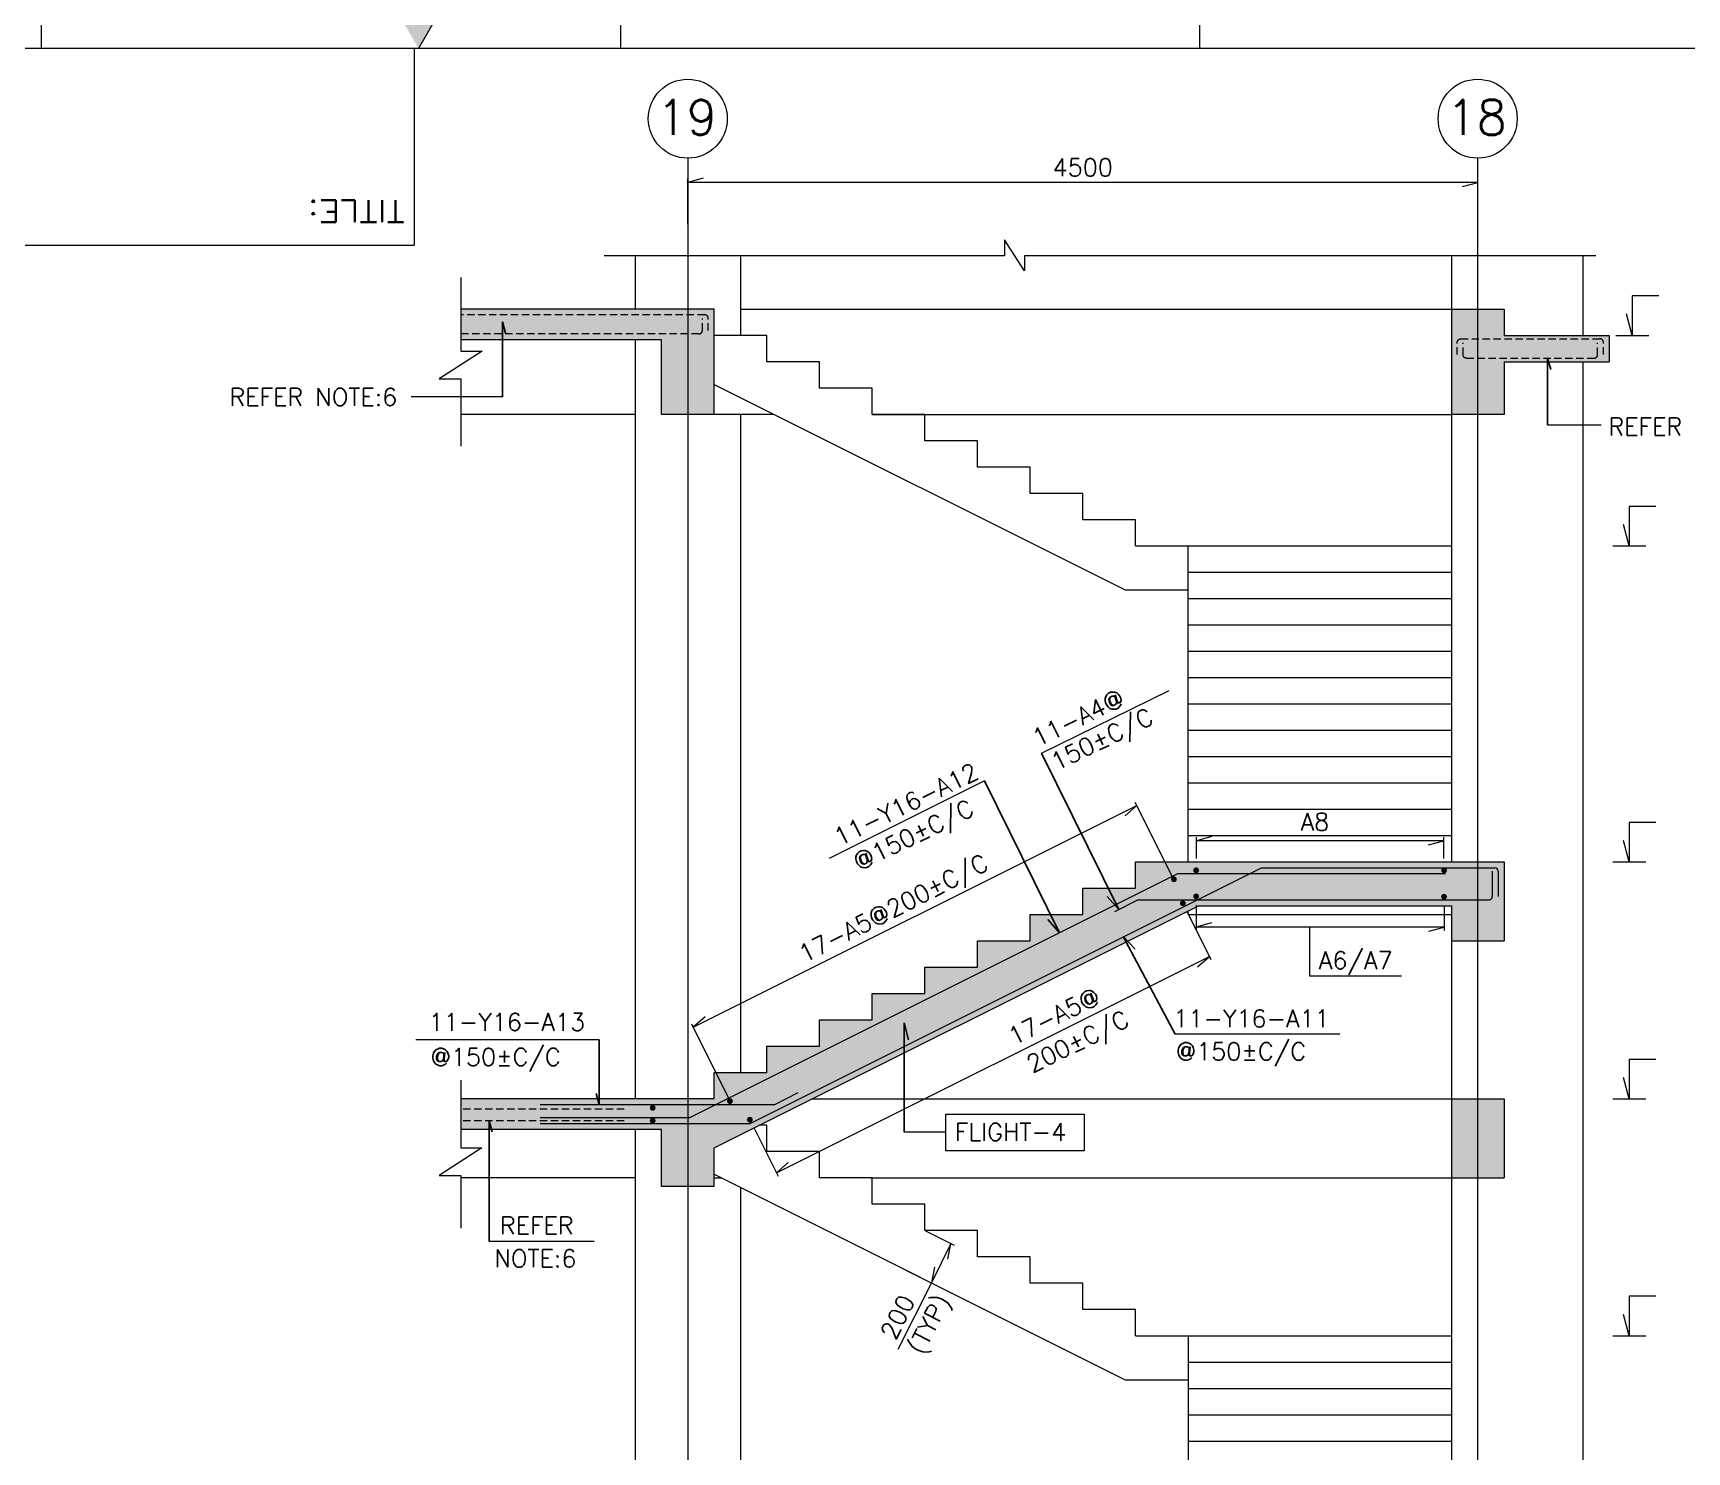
# Model space of a CAD drawing. Header units: millimetres. Extents: x 340192 to 549303, y -616317 to -538642.
# Drawn here: x 503260 to 517393, y -584511 to -572386 of the extents above; entities that cross this region are included whole.
import ezdxf
from ezdxf.enums import TextEntityAlignment as Align
from ezdxf.lldxf.tags import DXFTag

# ---------------------------------------------------------------- set-up
doc = ezdxf.new("R2010")
doc.units = ezdxf.units.MM
doc.header["$LTSCALE"] = 250
doc.header["$MEASUREMENT"] = 0
doc.linetypes.add('( Hidden )', pattern=[0.375, 0.25, -0.125])
doc.layers.get('DEFPOINTS').update_dxf_attribs({"lineweight": 0})
for name, color, linetype, lineweight in [('CV-CB-CIVIL', 70, 'Continuous', 0), ('CV-CB-DIM', 2, 'Continuous', 0), ('CV-CB-GRID', 8, 'CENTER', 5), ('CV-CB-GRID TXT', 6, 'Continuous', 0), ('CV-CB-HATCH', 2, 'Continuous', 0), ('CV-CB-LINE', 2, 'Continuous', 0), ('CV-CB-REINFORCEMENT', 6, 'Continuous', 0), ('CV-CB-SHADE', 25, 'Continuous', 0), ('CV-CB-TEXT', 3, 'Continuous', 0), ('LOGO_1', 7, 'Continuous', 0), ('SECTION', 6, 'Continuous', 0)]:
    doc.layers.add(name, color=color, linetype=linetype, lineweight=lineweight)
doc.styles.add('ROMANS', font='romans.shx')
doc.styles.add('SIMPLEX', font='romans.shx')
tags = doc.linetypes.add('CENTER', pattern=[2, 1.25, -0.25, 0.25, -0.25]).pattern_tags.tags
tags[10:11] = [DXFTag(74, 4), DXFTag(75, 0), DXFTag(340, '0'), DXFTag(46, 1.0), DXFTag(50, 0.0), DXFTag(44, 0.0), DXFTag(45, 0.0)]
tags[8:9] = [DXFTag(74, 4), DXFTag(75, 0), DXFTag(340, '0'), DXFTag(46, 1.0), DXFTag(50, 0.0), DXFTag(44, 0.0), DXFTag(45, 0.0)]
tags[6:7] = [DXFTag(74, 4), DXFTag(75, 0), DXFTag(340, '0'), DXFTag(46, 1.0), DXFTag(50, 0.0), DXFTag(44, 0.0), DXFTag(45, 0.0)]
tags[4:5] = [DXFTag(74, 4), DXFTag(75, 0), DXFTag(340, '0'), DXFTag(46, 1.0), DXFTag(50, 0.0), DXFTag(44, 0.0), DXFTag(45, 0.0)]
doc.dimstyles.new('1.5', dxfattribs={"dimtxt": 150, "dimasz": 0.00045, "dimexe": 30, "dimexo": 7.5, "dimgap": 52.5, "dimtad": 1, "dimdec": 0, "dimlfac": 0.666667, "dimzin": 0, "dimdsep": 46, "dimtxsty": 'ROMANS', "dimblk": 'TICK', "dimcen": 0.09, "dimclrd": 2, "dimclre": 2, "dimclrt": 3, "dimadec": 0, "dimazin": 0, "dimtfac": 1, "dimtdec": 0, "dimtofl": 0, "dimtmove": 0, "dimatfit": 3, "dimfxl": 1, "dimtolj": 1, "dimtzin": 0, "dimlwd": -1, "dimlwe": -1, "dimarcsym": 1})
doc.dimstyles.new('CIVIL', dxfattribs={"dimtxt": 1, "dimasz": 0.0005, "dimexe": 50, "dimexo": 0, "dimgap": 50, "dimtad": 1, "dimdec": 0, "dimlfac": 0.001, "dimzin": 0, "dimdsep": 46, "dimtxsty": 'ROMANS', "dimblk": 'TICK', "dimcen": 0.09, "dimclrd": 2, "dimclre": 2, "dimclrt": 3, "dimadec": 0, "dimazin": 0, "dimtfac": 1, "dimtdec": 0, "dimtofl": 0, "dimtmove": 0, "dimatfit": 3, "dimldrblk": 'TICK', "dimfxl": 1, "dimfrac": 2, "dimtolj": 1, "dimtzin": 0, "dimarcsym": 0})

# ---------------------------------------------------------------- blocks, each defined once
blk = doc.blocks.new('TATA A1')
at = {"layer": 'LOGO_1', "ltscale": 0.023622, "extrusion": (0, 0, -1)}
blk.add_hatch(color=25, dxfattribs=at).paths.add_polyline_path([(-20325000, 43800000), (-20475000, 44062500), (-20175000, 44062500)])
at = {"layer": 'LOGO_1', "color": 2, "linetype": 'Continuous', "ltscale": 0.023622}
for p, q in [((17100000, 44550000), (17100000, 43800000)), ((22050000, 44550000), (22050000, 43800000)), ((27000000, 44550000), (27000000, 43800000))]:
    blk.add_line(p, q, dxfattribs=at)
at = {"layer": 'LOGO_1', "color": 25, "ltscale": 0.023622}
blk.add_line((20475000, 44062500), (20325000, 43800000), dxfattribs=at)
at = {"layer": 'LOGO_1', "color": 6, "linetype": 'Continuous', "ltscale": 0.023622}
for p, q in [((62325000, 43800000), (2250000, 43800000)), ((20289104, 43800000), (20289104, 42119100)), ((2250000, 42119100), (20289104, 42119100))]:
    blk.add_line(p, q, dxfattribs=at)
at = {"layer": 'LOGO_1', "color": 3, "linetype": 'Continuous', "style": 'SIMPLEX', "width": 1.2}
blk.add_text('TITLE:', height=187500, rotation=180, dxfattribs=at).set_placement((19791968, 42502184), align=Align.CENTER)
blk = doc.blocks.new('TICK')
at = {"color": 3}
blk.add_line((-289777.747, -77645.713), (0, 0), dxfattribs=at)
blk = doc.blocks.new('*D93')
at = {"layer": 'CV-CB-DIM', "color": 2, "transparency": 16777216}
for p, q in [((513118, -579890), (513325, -580304)), ((509612, -582127), (513312, -580277)), ((509419, -581739), (509626, -582154))]:
    blk.add_line(p, q, dxfattribs=at)
at = {"layer": 'DEFPOINTS', "color": 0, "transparency": 16777216}
for p in [(513085, -579823, 465066), (513312, -580277), (509385, -581672)]:
    blk.add_point(p, dxfattribs=at)
at = {"layer": 'CV-CB-DIM', "color": 2, "transparency": 16777216, "xscale": 0.00045, "yscale": 0.00045, "zscale": 0.00045}
for p, rotation in [((513312, -580277), 26.565051177103), ((509612, -582127), 206.565051177103)]:
    blk.add_blockref('TICK', p, dxfattribs=dict(at, rotation=rotation))
blk = doc.blocks.new('*D94')
at = {"layer": 'CV-CB-DIM', "color": 2, "transparency": 16777216}
for p, q in [((513199, -579839), (513199, -580056)), ((515318, -579842), (515318, -580056)), ((515318, -580026), (513199, -580026))]:
    blk.add_line(p, q, dxfattribs=at)
at = {"layer": 'DEFPOINTS', "color": 0, "transparency": 16777216}
for p in [(513199, -579764, -465066), (515318, -579767), (513199, -580026)]:
    blk.add_point(p, dxfattribs=at)
at = {"layer": 'CV-CB-DIM', "color": 2, "transparency": 16777216, "xscale": 0.00045, "yscale": 0.00045, "zscale": 0.00045, "rotation": 180}
blk.add_blockref('TICK', (513199, -580026), dxfattribs=at)
at = {"layer": 'CV-CB-DIM', "color": 2, "transparency": 16777216, "xscale": 0.00045, "yscale": 0.00045, "zscale": 0.00045}
blk.add_blockref('TICK', (515318, -580026), dxfattribs=at)
blk = doc.blocks.new('*D109')
at = {"layer": 'CV-CB-HATCH', "color": 2, "transparency": 16777216}
for p, q in [((508855, -574019), (508855, -573632)), ((515605, -573662), (508855, -573662)), ((515605, -574019), (515605, -573632))]:
    blk.add_line(p, q, dxfattribs=at)
at = {"layer": 'DEFPOINTS', "color": 0, "transparency": 16777216}
for p in [(508855, -573662), (508855, -574027), (515605, -574027)]:
    blk.add_point(p, dxfattribs=at)
at = {"layer": 'CV-CB-HATCH', "color": 2, "transparency": 16777216, "xscale": 0.0004500000000000001, "yscale": 0.0004500000000000001, "zscale": 0.0004500000000000001, "rotation": 180}
blk.add_blockref('TICK', (508855, -573662), dxfattribs=at)
at = {"layer": 'CV-CB-HATCH', "color": 2, "transparency": 16777216, "xscale": 0.0004500000000000001, "yscale": 0.0004500000000000001, "zscale": 0.0004500000000000001}
blk.add_blockref('TICK', (515605, -573662), dxfattribs=at)
at = {"layer": 'CV-CB-HATCH', "color": 3, "transparency": 16777216, "insert": (512230, -573534), "char_height": 150, "attachment_point": 5, "style": 'ROMANS'}
blk.add_mtext('\\A1;4500', dxfattribs=at)
blk = doc.blocks.new('*D126')
at = {"layer": 'CV-CB-REINFORCEMENT', "color": 2, "transparency": 16777216}
for p, q in [((508901, -580882), (512693, -578986)), ((512994, -579590), (512679, -578960)), ((509202, -581484), (508888, -580855))]:
    blk.add_line(p, q, dxfattribs=at)
at = {"layer": 'DEFPOINTS', "color": 0, "transparency": 16777216}
for p in [(512693, -578986), (512998, -579596, -465066), (509205, -581491)]:
    blk.add_point(p, dxfattribs=at)
at = {"layer": 'CV-CB-REINFORCEMENT', "color": 2, "transparency": 16777216, "xscale": 0.00045, "yscale": 0.00045, "zscale": 0.00045}
for p, rotation in [((512693, -578986), 26.565051177103), ((508901, -580882), 206.565051177103)]:
    blk.add_blockref('TICK', p, dxfattribs=dict(at, rotation=rotation))
blk = doc.blocks.new('*D133')
at = {"layer": 'CV-CB-REINFORCEMENT', "color": 2, "transparency": 16777216}
for p, q in [((513202, -579441), (513202, -579258)), ((515315, -579288), (513202, -579288)), ((515315, -579441), (515315, -579258))]:
    blk.add_line(p, q, dxfattribs=at)
at = {"layer": 'DEFPOINTS', "color": 0, "transparency": 16777216}
for p in [(513202, -579288), (513202, -579516, -1342193), (515315, -579516)]:
    blk.add_point(p, dxfattribs=at)
at = {"layer": 'CV-CB-REINFORCEMENT', "color": 2, "transparency": 16777216, "xscale": 0.00045, "yscale": 0.00045, "zscale": 0.00045, "rotation": 180}
blk.add_blockref('TICK', (513202, -579288), dxfattribs=at)
at = {"layer": 'CV-CB-REINFORCEMENT', "color": 2, "transparency": 16777216, "xscale": 0.00045, "yscale": 0.00045, "zscale": 0.00045}
blk.add_blockref('TICK', (515315, -579288), dxfattribs=at)
blk = doc.blocks.new('*D143')
at = {"layer": 'CV-CB-CIVIL', "color": 2, "transparency": 16777216}
for p, q in [((510886, -582623), (511130, -582744)), ((511103, -582731), (510936, -583066)), ((510719, -582958), (510962, -583080)), ((510936, -583066), (510651, -583635))]:
    blk.add_line(p, q, dxfattribs=at)
at = {"layer": 'DEFPOINTS', "color": 0, "transparency": 16777216}
for p in [(510880, -582619), (510712, -582955, 0), (510936, -583066)]:
    blk.add_point(p, dxfattribs=at)
at = {"layer": 'CV-CB-CIVIL', "color": 2, "transparency": 16777216, "xscale": 0.00045, "yscale": 0.00045, "zscale": 0.00045}
for p, rotation in [((511103, -582731), 63.43494882292837), ((510936, -583066), 243.4349488229284)]:
    blk.add_blockref('TICK', p, dxfattribs=dict(at, rotation=rotation))
at = {"layer": 'CV-CB-CIVIL', "color": 3, "transparency": 16777216, "insert": (510647, -583358), "char_height": 150, "attachment_point": 5, "rotation": 63.4349, "style": 'ROMANS'}
blk.add_mtext('\\A1;200', dxfattribs=at)

msp = doc.modelspace()

# ---------------------------------------------------------------- hatches: boundary and pattern name
at = {"layer": 'CV-CB-REINFORCEMENT', "extrusion": (0, 0, -1)}
h = msp.add_hatch(color=256, dxfattribs=at)
edge = h.paths.add_edge_path()
edge.add_arc((-513009.08, -579617.26), 25, 0, 360)
h = msp.add_hatch(color=256, dxfattribs=at)
edge = h.paths.add_edge_path()
edge.add_arc((-513198.87, -579541.11), 25, 0, 360)
h = msp.add_hatch(color=256, dxfattribs=at)
edge = h.paths.add_edge_path()
edge.add_arc((-515317.53, -579541.11), 25, 0, 360)
h = msp.add_hatch(color=256, dxfattribs=at)
edge = h.paths.add_edge_path()
edge.add_arc((-513198.87, -579763.96), 25, 0, 360)
h = msp.add_hatch(color=256, dxfattribs=at)
edge = h.paths.add_edge_path()
edge.add_arc((-513084.92, -579822.62), 25, 0, 360)
h = msp.add_hatch(color=256, dxfattribs=at)
edge = h.paths.add_edge_path()
edge.add_arc((-515317.53, -579767.2), 25, 0, 360)
h = msp.add_hatch(color=256, dxfattribs=at)
edge = h.paths.add_edge_path()
edge.add_arc((-508554.78, -581570.85), 25, 0, 360)
h = msp.add_hatch(color=256, dxfattribs=at)
edge = h.paths.add_edge_path()
edge.add_arc((-509215.1, -581513.11), 25, 0, 360)
h = msp.add_hatch(color=256, dxfattribs=at)
edge = h.paths.add_edge_path()
edge.add_arc((-508554.78, -581680.29), 25, 0, 360)
h = msp.add_hatch(color=256, dxfattribs=at)
edge = h.paths.add_edge_path()
edge.add_arc((-509385.07, -581672.4), 25, 0, 360)
at = {"layer": 'CV-CB-SHADE', "ltscale": 1.5, "extrusion": (1.03306e-12, 2.48546e-22, -1)}
msp.add_hatch(color=256, dxfattribs=at).paths.add_polyline_path([(-509079.78, -575644.28), (-509079.78, -574744.28), (-506916.14, -574744.28), (-506916.14, -575006.61), (-508629.78, -575006.61), (-508629.78, -575644.28)])
at = {"layer": 'CV-CB-SHADE', "ltscale": 1.5, "extrusion": (0, 0, -1)}
msp.add_hatch(color=256, dxfattribs=at).paths.add_polyline_path([(-515829.78, -575644.28), (-515829.78, -575194.28), (-516729.78, -575194.28), (-516729.78, -574969.28), (-515829.78, -574969.28), (-515829.78, -574744.28), (-515379.78, -574744.28), (-515379.78, -575644.28)])
at = {"layer": 'CV-CB-SHADE', "ltscale": 1.5, "extrusion": (-3.4719e-13, 1.51574e-12, -1)}
msp.add_hatch(color=256, dxfattribs=at).paths.add_polyline_path([(-509079.78, -582244.28), (-509079.78, -581913.54), (-513218.31, -579844.28), (-515379.78, -579844.28), (-515379.78, -580144.28), (-515829.78, -580144.28), (-515829.78, -579469.28), (-512679.78, -579469.28), (-512679.78, -579694.28), (-512229.78, -579694.28), (-512229.78, -579919.28), (-511779.78, -579919.28), (-511779.78, -580144.28), (-511329.78, -580144.28), (-511329.78, -580369.28), (-510879.78, -580369.28), (-510879.78, -580594.28), (-510429.78, -580594.28), (-510429.78, -580819.28), (-509979.78, -580819.28), (-509979.78, -581044.28), (-509529.78, -581044.28), (-509529.78, -581269.28), (-509079.78, -581269.28), (-509079.78, -581494.28), (-506916.14, -581494.28), (-506916.14, -581756.78), (-508629.78, -581756.78), (-508629.78, -582244.28)])
at = {"layer": 'CV-CB-SHADE', "ltscale": 1.5}
msp.add_hatch(color=256, dxfattribs=at).paths.add_polyline_path([(515379.78, -582169.28), (515379.78, -581494.28), (515829.78, -581494.28), (515829.78, -582169.28)])

# ---------------------------------------------------------------- linework, layer by layer
at = {"layer": 'CV-CB-CIVIL', "ltscale": 1.5}
for p, q in [((508404.78, -574288.29, -1860265.17), (508404.78, -574744.28, -1860265.17)), ((509304.78, -574288.29, -1860265.17), (509304.78, -574969.28, -1860265.17)), ((515379.78, -574288.29, -1860265.17), (515379.78, -579469.28, -1860265.17)), ((516504.78, -574288.29, -1860265.17), (516504.78, -574969.28, -1860265.17)), ((509079.78, -574744.28, -1860265.17), (506916.14, -574744.28, -1860265.17)), ((509304.78, -574744.28, -1860265.17), (515379.78, -574744.28, -1860265.17)), ((515379.78, -574744.28, -1928939.11), (515829.78, -574744.28, -1928939.11)), ((515829.78, -574744.28, -1725472.61), (515829.78, -574969.28, -1717167.85)), ((508629.78, -575006.78, -1860265.17), (506916.14, -575006.78, -1860265.17)), ((508404.78, -575006.61, -1860265.17), (508404.78, -581494.28, -1860265.17)), ((515829.78, -574969.28, -1928939.11), (516729.78, -574969.28, -1928939.11)), ((516729.78, -574969.28, -1928939.11), (516729.78, -575194.28, -1928939.11)), ((515829.78, -575194.28, -1928939.11), (516729.78, -575194.28, -1928939.11)), ((515829.78, -575194.28, -1860265.17), (515829.78, -575644.28, -1860265.17)), ((516504.78, -575194.28, -1860265.17), (516504.78, -590112.39, -1860265.17)), ((509079.78, -575388.54, -1860265.17), (512591.26, -577144.28, -1860265.17)), ((508404.78, -575644.28, -1860265.17), (506916.14, -575644.28, -1860265.17)), ((509591.26, -575644.28, -1860265.17), (508629.78, -575644.28, -1860265.17)), ((509304.78, -575644.28, -1860265.17), (509304.78, -581269.28, -1860265.17)), ((510429.78, -575644.28, -1860265.17), (515379.78, -575644.28, -1860265.17)), ((515829.78, -575644.28, -1928939.11), (515379.78, -575644.28, -1928939.11)), ((512679.78, -576769.28, -1860265.17), (515379.78, -576769.28, -1860265.17)), ((513126.91, -576769.28, -1860265.17), (513126.91, -579469.28, -1860265.17)), ((513126.91, -576994.28, -1860265.17), (515379.78, -576994.28, -1860265.17)), ((512591.26, -577144.28, -1860265.17), (513129.78, -577144.28, -1860265.17)), ((513126.91, -577219.28, -1860265.17), (515379.78, -577219.28, -1860265.17)), ((513126.91, -577444.28, -1860265.17), (515379.78, -577444.28, -1860265.17)), ((513126.91, -577669.28, -1860265.17), (515379.78, -577669.28, -1860265.17)), ((513126.91, -577894.28, -1860265.17), (515379.78, -577894.28, -1860265.17)), ((513126.91, -578119.28, -1860265.17), (515379.78, -578119.28, -1860265.17)), ((513126.91, -578344.28, -1860265.17), (515379.78, -578344.28, -1860265.17)), ((513126.91, -578569.28, -1860265.17), (515379.78, -578569.28, -1860265.17)), ((513126.91, -578794.28, -1860265.17), (515379.78, -578794.28, -1860265.17)), ((513126.91, -579019.28, -1860265.17), (515379.78, -579019.28, -1860265.17)), ((513126.91, -579244.28, -1860265.17), (515379.78, -579244.28, -1860265.17)), ((512679.78, -579469.28, -1860265.17), (515829.78, -579469.28, -1860265.17)), ((515829.78, -579469.28, -1860265.17), (515829.78, -580144.28, -1860265.17)), ((509079.78, -581913.54, -1860265.17), (513218.31, -579844.28, -1860265.17)), ((513218.31, -579844.28, -1860265.17), (515379.78, -579844.28, -1860265.17)), ((515379.78, -579844.28, -1860265.17), (515379.78, -586219.28, -1860265.17)), ((513129.78, -579919.28, -1860265.17), (513129.78, -579888.54, -1860265.17)), ((513129.78, -579919.28, -1860265.17), (515379.78, -579919.28, -1860265.17)), ((515379.78, -580144.28, -1860265.17), (515829.78, -580144.28, -1860265.17)), ((509079.78, -581494.28, -1860265.17), (506916.14, -581494.28, -1860265.17)), ((509918.31, -581494.28, -1860265.17), (515829.78, -581494.28, -1860265.17)), ((515829.78, -581494.28, -1860265.17), (515829.78, -582169.28, -1860265.17)), ((508629.78, -581756.78, -1860265.17), (506915.31, -581756.78, -1860265.17)), ((508404.78, -581756.78, -1860265.17), (508404.78, -588244.28, -1860265.17)), ((509079.78, -582138.54, -1860265.17), (512591.26, -583894.28, -1860265.17)), ((508404.78, -582169.28, -1860265.17), (506916.14, -582169.28, -1860265.17)), ((509079.78, -582244.28, -1860265.17), (508629.78, -582244.28, -1860265.17)), ((509079.78, -582169.28, -1860265.17), (509141.26, -582169.28, -1860265.17)), ((509304.78, -582251.04, -1860265.17), (509304.78, -588019.28, -1860265.17)), ((510415.54, -582169.28, -1860265.17), (515379.78, -582169.28, -1860265.17)), ((515379.78, -582169.28, -1860265.17), (515829.78, -582169.28, -1860265.17)), ((512679.78, -583519.28, -1860265.17), (515379.78, -583519.28, -1860265.17)), ((513129.78, -583519.28, -1860265.17), (513129.78, -586219.28, -1860265.17)), ((513129.78, -583744.28, -1860265.17), (515379.78, -583744.28, -1860265.17)), ((512591.26, -583894.28, -1860265.17), (513129.78, -583894.28, -1860265.17)), ((513129.78, -583969.28, -1860265.17), (515379.78, -583969.28, -1860265.17)), ((513129.78, -584194.28, -1860265.17), (515379.78, -584194.28, -1860265.17)), ((513129.78, -584419.28, -1860265.17), (515379.78, -584419.28, -1860265.17))]:
    msp.add_line(p, q, dxfattribs=at)
at = {"layer": 'CV-CB-CIVIL'}
for p, q in [((509079.78, -575644.28, -1860265.17), (509079.78, -574744.28, -1860265.17)), ((508629.78, -575644.28, -1860265.17), (508629.78, -575006.61, -1860265.17)), ((508629.78, -582244.28, -1860265.17), (508629.78, -581756.78, -1860265.17)), ((509079.78, -582138.54, -1860265.17), (509079.78, -581913.54, -1860265.17)), ((509079.78, -582244.28, -1860265.17), (509079.78, -582138.54, -1860265.17))]:
    msp.add_line(p, q, dxfattribs=at)
at = {"layer": 'CV-CB-CIVIL', "color": 2, "ltscale": 0.632812}
for p, q in [((507096.64, -575103, -1860265.17), (506729.78, -575339.43, -1860265.17)), ((506916.14, -575103, -1860265.17), (507096.64, -575103, -1860265.17)), ((506729.78, -575339.43, -1860265.17), (506916.14, -575339.43, -1860265.17)), ((507095.81, -581913.79, -1860265.17), (506728.95, -582150.22, -1860265.17)), ((506915.31, -581913.79, -1860265.17), (507095.81, -581913.79, -1860265.17)), ((506728.95, -582150.22, -1860265.17), (506915.31, -582150.22, -1860265.17))]:
    msp.add_line(p, q, dxfattribs=at)
at = {"layer": 'CV-CB-CIVIL', "color": 2, "ltscale": 0.632812, "elevation": -1860265.17, "flags": 128}
for points in [[(506916.14, -574475.14), (506916.14, -575103)], [(506916.14, -575339.43), (506916.14, -575914.95)], [(506915.31, -581334.7), (506915.31, -581913.79)], [(506915.31, -582150.22), (506915.31, -582598.51)]]:
    msp.add_lwpolyline(points, dxfattribs=at)
at = {"layer": 'CV-CB-CIVIL', "ltscale": 1.5, "flags": 128}
for points, elevation in [([(512679.78, -576769.28), (512679.78, -576544.28), (512229.78, -576544.28), (512229.78, -576319.28), (511779.78, -576319.28), (511779.78, -576094.28), (511329.78, -576094.28), (511329.78, -575869.28), (510879.78, -575869.28), (510879.78, -575644.28), (510429.78, -575644.28), (510429.78, -575419.28), (509979.78, -575419.28), (509979.78, -575194.28), (509529.78, -575194.28), (509529.78, -574969.28), (509079.78, -574969.28), (509079.78, -574744.28)], -1860265.17), ([(509079.78, -581494.28), (509079.78, -581269.28), (509529.78, -581269.28), (509529.78, -581044.28), (509979.78, -581044.28), (509979.78, -580819.28), (510429.78, -580819.28), (510429.78, -580594.28), (510879.78, -580594.28), (510879.78, -580369.28), (511329.78, -580369.28), (511329.78, -580144.28), (511779.78, -580144.28), (511779.78, -579919.28), (512229.78, -579919.28), (512229.78, -579694.28), (512679.78, -579694.28), (512679.78, -579469.28)], -1860265.17), ([(509079.78, -581494.28), (509079.78, -581269.28), (509529.78, -581269.28), (509529.78, -581044.28), (509979.78, -581044.28), (509979.78, -580819.28), (510429.78, -580819.28), (510429.78, -580594.28), (510879.78, -580594.28), (510879.78, -580369.28), (511329.78, -580369.28), (511329.78, -580144.28), (511779.78, -580144.28), (511779.78, -579919.28), (512229.78, -579919.28), (512229.78, -579694.28), (512679.78, -579694.28), (512679.78, -579469.28)], -1395198.88), ([(512679.78, -583519.28), (512679.78, -583294.28), (512229.78, -583294.28), (512229.78, -583069.28), (511779.78, -583069.28), (511779.78, -582844.28), (511329.78, -582844.28), (511329.78, -582619.28), (510879.78, -582619.28), (510879.78, -582394.28), (510429.78, -582394.28), (510429.78, -582169.28), (509979.78, -582169.28), (509979.78, -581944.28), (509529.78, -581944.28), (509529.78, -581719.28), (509468.31, -581719.28)], -1860265.17)]:
    msp.add_lwpolyline(points, dxfattribs=dict(at, elevation=elevation))
at = {"layer": 'CV-CB-DIM', "color": 2, "ltscale": 1}
for p, q in [((507271.56, -575493.91, -523198.29), (506489.84, -575493.72, -523198.29)), ((516202.68, -575732.79, -523198.29), (516660.23, -575732.79, -523198.29)), ((508098.6, -580990.45, -1860265.17), (506531.79, -580990.45, -1860265.17))]:
    msp.add_line(p, q, dxfattribs=at)
at = {"layer": 'CV-CB-DIM', "color": 2}
for p, q in [((511877.12, -578538.69, -1395198.88), (512969.02, -578004.96, -1395198.88)), ((511389.5, -578777.05, -1395198.88), (510062.2, -579440.7, -1395198.88))]:
    msp.add_line(p, q, dxfattribs=at)
at = {"layer": 'CV-CB-DIM'}
msp.add_line((508055.6, -582712.57, -1860265.17), (507157.49, -582712.57, -1860265.17), dxfattribs=at)
at = {"layer": 'CV-CB-GRID', "ltscale": 1.5}
for p, q in [((508854.78, -573455.08, -1860265.17), (508854.78, -590312.39, -1860265.17)), ((515604.78, -590312.39, -1860265.17), (515604.78, -573455.08, -1860265.17))]:
    msp.add_line(p, q, dxfattribs=at)
at = {"layer": 'CV-CB-GRID TXT', "color": 6, "ltscale": 0.001125}
for centre in [(508854.78, -573117.58, -1860265.17), (515604.78, -573117.58, -1860265.17)]:
    msp.add_circle(centre, 337.5, dxfattribs=at)
at = {"layer": 'CV-CB-HATCH', "color": 2}
for p, q in [((514428.15, -580941.19, -523198.24), (513020.36, -580941.19, -1395198.88)), ((511058.79, -581777.28, -523198.24), (510703.18, -581777.28, -1395198.88))]:
    msp.add_line(p, q, dxfattribs=at)
at = {"layer": 'CV-CB-LINE', "ltscale": 0.457207}
for p, q in [((511731.99, -574417.89, -1860265.17), (511561.16, -574152.83, -1860265.17)), ((511561.16, -574152.83, -1860265.17), (511561.16, -574288.29, -1860265.17)), ((511731.99, -574288.29, -1860265.17), (511731.99, -574417.89, -1860265.17))]:
    msp.add_line(p, q, dxfattribs=at)
at = {"layer": 'CV-CB-LINE', "ltscale": 0.632812, "elevation": -1860265.17, "flags": 128}
for points in [[(511561.16, -574288.29), (508140.49, -574288.29)], [(516614.22, -574288.29), (511731.99, -574288.29)]]:
    msp.add_lwpolyline(points, dxfattribs=at)
at = {"layer": 'CV-CB-REINFORCEMENT', "linetype": '( Hidden )'}
for p, q in [((508999.78, -574794.28, -1860265.17), (506916.14, -574794.28, -1860265.17)), ((508979.78, -574926.78, -1860265.17), (508979.78, -574824.28, -1860265.17)), ((509029.78, -574926.78, -1860265.17), (509029.78, -574824.28, -1860265.17)), ((508949.78, -574956.78, -1860265.17), (506916.14, -574956.78, -1860265.17)), ((515429.78, -575131.78, -1860265.17), (515429.78, -575029.28, -1860265.17)), ((515459.78, -574999.28, -1860265.17), (516649.78, -574999.28, -1860265.17)), ((515479.78, -575134.28, -1860265.17), (515479.78, -575031.78, -1860265.17)), ((516629.78, -575134.28, -1860265.17), (516629.78, -575031.78, -1860265.17)), ((516679.78, -575131.78, -1860265.17), (516679.78, -575029.28, -1860265.17)), ((515509.78, -575164.28, -1860265.17), (516599.78, -575164.28, -1860265.17))]:
    msp.add_line(p, q, dxfattribs=at)
at = {"layer": 'CV-CB-REINFORCEMENT'}
for p, q in [((508866.59, -581656.78, -1860265.17), (513041.59, -579569.28, -1860265.17)), ((509381.5, -581706.78, -1860265.17), (513756.5, -579519.28, -1860265.17)), ((513041.59, -579569.28, -1860265.17), (515329.78, -579569.28, -1860265.17)), ((513756.5, -579519.28, -1860265.17), (515749.78, -579519.28, -1860265.17)), ((515729.78, -579549.28, -1860265.17), (515729.78, -579764.28, -1860265.17)), ((515779.78, -579549.28, -1860265.17), (515779.78, -579764.28, -1860265.17)), ((512703.39, -579794.28, -1860265.17), (512502.15, -579894.9, -1860265.17)), ((512703.39, -579794.28, -1860265.17), (515699.78, -579794.28, -1860265.17)), ((509594.7, -581544.28, -1860265.17), (507592.28, -581544.28, -1860265.17)), ((509795.94, -581443.66, -1860265.17), (509594.7, -581544.28, -1860265.17)), ((508866.59, -581656.78, -1860265.17), (507592.28, -581656.78, -1860265.17)), ((509381.5, -581706.78, -1860265.17), (507592.28, -581706.78, -1860265.17))]:
    msp.add_line(p, q, dxfattribs=at)
at = {"layer": 'CV-CB-REINFORCEMENT', "color": 2}
for p, q in [((514167.19, -580025.64, -53006.25), (514167.19, -580444.04, -53006.25)), ((514167.19, -580444.04, -53006.25), (514953.41, -580444.04, -53006.25))]:
    msp.add_line(p, q, dxfattribs=at)
at = {"layer": 'CV-CB-REINFORCEMENT', "color": 1, "linetype": '( Hidden )'}
for p, q in [((508310.18, -581582.2, -1860265.17), (506915.31, -581582.2, -1860265.17)), ((508310.18, -581680.45, -1860265.17), (506915.31, -581680.45, -1860265.17))]:
    msp.add_line(p, q, dxfattribs=at)
at = {"layer": 'CV-CB-REINFORCEMENT', "linetype": '( Hidden )'}
for centre, start, end in [((508949.78, -574926.78, -1860265.17), 270, 0), ((508999.78, -574824.28, -1860265.17), 0, 90), ((516649.78, -575029.28, -1860265.17), 0, 90), ((516599.78, -575134.28, -1860265.17), 270, 0)]:
    msp.add_arc(centre, 30, start, end, dxfattribs=at)
at = {"layer": 'CV-CB-REINFORCEMENT', "linetype": '( Hidden )', "extrusion": (0, 0, -1)}
for centre, start, end in [((-515459.78, -575029.28, 1860265.17), 0, 90), ((-515509.78, -575134.28, 1860265.17), 270, 0)]:
    msp.add_arc(centre, 30, start, end, dxfattribs=at)
at = {"layer": 'CV-CB-REINFORCEMENT'}
for centre, start, end in [((515749.78, -579549.28, -1860265.17), 0, 90), ((515699.78, -579764.28, -1860265.17), 270, 0)]:
    msp.add_arc(centre, 30, start, end, dxfattribs=at)
at = {"layer": 'CV-CB-TEXT', "color": 2, "ltscale": 0.75}
msp.add_3dface([(511058.79, -581624.51, -523198.24), (512242.41, -581624.51, -523198.24), (512242.41, -581937.69, -523198.24), (511058.79, -581937.69, -523198.24)], dxfattribs=at)
at = {"layer": 'SECTION', "color": 2, "ltscale": 0.00028125}
for p, q in [((516785.13, -574969.28, -1860265.17), (517066.38, -574969.28, -1860265.17)), ((516759.64, -576769.28, -1860265.17), (517040.89, -576769.28, -1860265.17)), ((516759.64, -579469.28, -1860265.17), (517040.89, -579469.28, -1860265.17)), ((516759.64, -581494.28, -1860265.17), (517040.89, -581494.28, -1860265.17)), ((516759.64, -583519.28, -1860265.17), (517040.89, -583519.28, -1860265.17))]:
    msp.add_line(p, q, dxfattribs=at)
at = {"layer": 'SECTION', "lineweight": 0, "ltscale": 0.000675, "elevation": -1860265.17, "flags": 128}
for points in [[(517153.57, -574631.36), (516925.76, -574631.36), (516925.76, -574969.28), (516876.62, -574785.91)], [(517128.07, -576431.36), (516900.26, -576431.36), (516900.26, -576769.28), (516851.13, -576585.91)], [(517128.07, -579131.36), (516900.26, -579131.36), (516900.26, -579469.28), (516851.13, -579285.91)], [(517128.07, -581156.36), (516900.26, -581156.36), (516900.26, -581494.28), (516851.13, -581310.91)], [(517128.07, -583181.36), (516900.26, -583181.36), (516900.26, -583519.28), (516851.13, -583335.91)]]:
    msp.add_lwpolyline(points, dxfattribs=at)

# ---------------------------------------------------------------- block references
at = {"layer": 'CV-CB-TEXT', "color": 1, "linetype": 'Continuous', "ltscale": 0.001, "xscale": 0.00099999997475, "yscale": 0.00099999997475, "zscale": 0.00099999997475}
msp.add_blockref('TATA A1', (486228.31, -616317.07, -232618.36), dxfattribs=at)

# ---------------------------------------------------------------- texts
at = {"layer": 'CV-CB-GRID TXT', "color": 6, "style": 'ROMANS'}
for s, p in [('19', (508846.08, -573106.82, -1860265.17)), ('18', (515596.08, -573106.82, -1860265.17))]:
    msp.add_text(s, height=300, dxfattribs=at).set_placement(p, align=Align.MIDDLE_CENTER)
at = {"layer": 'CV-CB-TEXT', "lineweight": 0, "style": 'ROMANS'}
for s, p in [('11-A4@', (511779.22, -578354.67, -1395194.38)), ('150%%pC/C', (511938.8, -578558.19, -1395194.38))]:
    msp.add_text(s, height=150, rotation=26, dxfattribs=at).set_placement(p, align=Align.TOP_LEFT)
for s, p in [('11-Y16-A12', (511286.55, -578616.19, -1395194.38)), ('@150%%pC/C', (511249.1, -578928.31, -1395194.38))]:
    msp.add_text(s, height=150, rotation=26, dxfattribs=at).set_placement(p, align=Align.TOP_RIGHT)
for s, p in [('A8', (514091.52, -579202.05, -750605.7)), ('A6/A7', (514247.74, -580384.88, -285539.4)), ('11-Y16-A11', (513003.55, -580882.63, -285539.4)), ('@150%%pC/C', (513026.01, -581163.4, -285539.4)), ('REFER', (507249.17, -582651.56, -285539.4)), ('NOTE:6', (507202.34, -582932.8, -285539.4))]:
    msp.add_text(s, height=150, dxfattribs=at).set_placement(p)
for s, rotation, p in [('17-A5@200%%pC/C', 27, (511437.96, -579527.44, -517606.89)), ('17-A5@', 26, (512395.97, -580670.94, -517606.89)), ('200%%pC/C', 26, (512640.95, -580865.08, -517606.89)), ('(TYP)', 63, (511102.86, -583215.71, -1860260.67))]:
    msp.add_text(s, height=150, rotation=rotation, dxfattribs=at).set_placement(p, align=Align.RIGHT)
at = {"layer": 'CV-CB-TEXT', "color": 4, "lineweight": 0, "style": 'ROMANS'}
msp.add_text('FLIGHT-4', height=150, dxfattribs=at).set_placement((511136.95, -581851.81, -523198.24))
at = {"layer": 'CV-CB-TEXT', "lineweight": 0, "char_height": 150, "line_spacing_factor": 1.2, "style": 'ROMANS'}
for s, insert, attachment_point in [('REFER NOTE:6', (506372, -575420.57, -523198.29), 3), ('REFER NOTE:6', (516722.17, -575673.93, -523198.29), 1), ('11-Y16-A13', (507977.41, -580762.54, -1860265.17), 3), ('@150%%pC/C', (507769.08, -581061.36, -1860265.17), 3)]:
    msp.add_mtext(s, dxfattribs=dict(at, insert=insert, attachment_point=attachment_point))

# ---------------------------------------------------------------- dimensions: what is measured, and where the dimension line sits
at = {"layer": 'CV-CB-CIVIL', "color": 2}
dim = msp.add_linear_dim(base=(510935.51, -583066.41, -1860265.17), p1=(510879.78, -582619.28, -1860265.17), p2=(510712.08, -582954.69, -1860265.17), angle=243.434949, text='200', dimstyle='1.5', dxfattribs=at)
dim.commit()
dim.dimension.update_dxf_attribs({"geometry": '*D143', "text_midpoint": (510761.01, -583415.41, -1860265.17), "dimtype": 160})
at = {"layer": 'CV-CB-DIM', "color": 2}
for base, p1, p2, angle, picture, middle in [((513312.06, -580276.91, -518072.55), (509385.07, -581672.4, -518072.55), (513084.92, -579822.62, -53006.25), 26.565051, '*D93', (511462.16, -581201.85, -518072.55)), ((513198.87, -580025.64, -53006.25), (515317.53, -579767.2, -53006.25), (513198.87, -579763.96, -518072.55), 180, '*D94', (514258.2, -580025.64, -53006.25))]:
    dim = msp.add_linear_dim(base=base, p1=p1, p2=p2, angle=angle, text=' ', dimstyle='1.5', override={"dimexo": 75, "dimcen": 0.09}, dxfattribs=at)
    dim.commit()
    dim.dimension.update_dxf_attribs({"geometry": picture, "text_midpoint": middle})
at = {"layer": 'CV-CB-HATCH', "color": 2}
dim = msp.add_linear_dim(base=(508854.78, -573661.73, -1860265.17), p1=(515604.78, -574026.94, -1860265.17), p2=(508854.78, -574026.94, -1860265.17), angle=180, dimstyle='1.5', override={"dimtxt": 150, "dimasz": 0.00045, "dimexe": 30, "dimexo": 7.5, "dimgap": 52.5, "dimcen": 0.09, "dimdle": 50}, dxfattribs=at)
dim.commit()
dim.dimension.update_dxf_attribs({"geometry": '*D109', "text_midpoint": (512229.78, -573534.23, -1860265.17)})
at = {"layer": 'CV-CB-REINFORCEMENT', "color": 2}
for base, p1, p2, angle, override, picture, middle in [((512692.7, -578986.4, -53006.25), (509205.44, -581490.76, -53006.25), (512997.71, -579596.43, -518072.55), 26.565051, {"dimexo": 7.5, "dimcen": 0.09}, '*D126', (510796.93, -579934.29, -53006.25)), ((513201.91, -579287.55, -518072.55), (515314.66, -579516.11, -518072.55), (513201.91, -579516.11, -1860265.17), 180, {"dimexo": 75, "dimcen": 0.09}, '*D133', (514258.29, -579287.55, -518072.55))]:
    dim = msp.add_linear_dim(base=base, p1=p1, p2=p2, angle=angle, text=' ', dimstyle='1.5', override=override, dxfattribs=at)
    dim.commit()
    dim.dimension.update_dxf_attribs({"geometry": picture, "text_midpoint": middle})

# ---------------------------------------------------------------- leaders
at = {"layer": 'CV-CB-DIM', "color": 2}
for points in [[(507271.56, -574852.97, -523198.29), (507271.56, -575493.91, -523198.29)], [(516202.68, -575165.28, -523198.29), (516202.68, -575732.79, -523198.29)], [(508098.6, -581544.28, -1860265.17), (508098.6, -580990.45, -1860265.17)], [(507157.49, -581680.45, -1860265.17), (507157.49, -582712.57, -1860265.17)]]:
    msp.add_leader(points, dimstyle='CIVIL', override={"dimtxt": 0.666667, "dimasz": 0.000333333, "dimgap": 33.333335, "dimclrd": 0}, dxfattribs=at)
at = {"layer": 'CV-CB-HATCH', "color": 2}
for points in [[(512538.81, -579876.57, -1395198.88), (511877.12, -578538.69, -1395198.88)], [(512031.76, -580074.2, -1395198.88), (511389.5, -578777.05, -1395198.88)], [(512574.4, -580106.13, -1395198.88), (513020.36, -580941.19, -1395198.88)], [(510703.18, -580845.62, -1395198.88), (510703.18, -581777.28, -1395198.88)]]:
    msp.add_leader(points, dimstyle='CIVIL', override={"dimclrd": 0}, dxfattribs=at)

doc.saveas('drawing.dxf')
